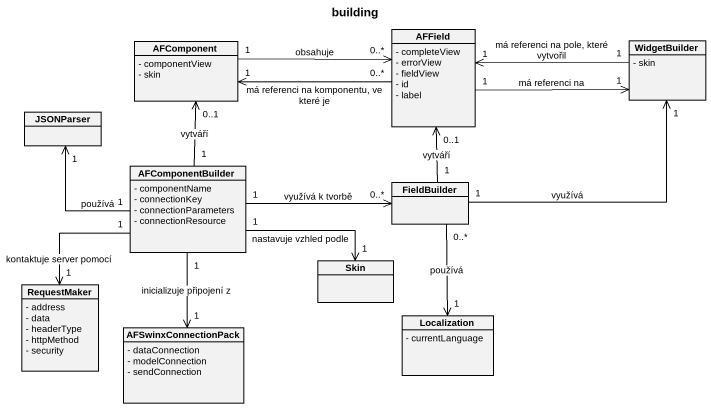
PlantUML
@startuml
title building
hide circle
hide empty members
skinparam classAttributeIconSize 0
class AFComponent {
  - componentView
  - skin
}
class AFField {
  - completeView
  - errorView
  - fieldView
  - id
  - label
}
class WidgetBuilder {
  - skin
}
class JSONParser
class AFComponentBuilder {
  - componentName
  - connectionKey
  - connectionParameters
  - connectionResource
}
class FieldBuilder
class Skin
class RequestMaker {
  - address
  - data
  - headerType
  - httpMethod
  - security
}
class Localization {
  - currentLanguage
}
class AFSwinxConnectionPack {
  - dataConnection
  - modelConnection
  - sendConnection
}
AFComponent "1" -right-> "0..*" AFField : obsahuje
AFField "0..*" -left-> "1" AFComponent : má referenci na komponentu, ve které je
AFField "1" -right-> "1" WidgetBuilder : má referenci na
WidgetBuilder "1" -left-> "1" AFField : má referenci na pole, které vytvořil
AFComponentBuilder "1" -up-> "0..1" AFComponent : vytváří
AFComponentBuilder "1" -up-> "1" JSONParser : používá
AFComponentBuilder "1" -right-> "0..*" FieldBuilder : využívá k tvorbě
AFComponentBuilder "1" -right-> "1" Skin : nastavuje vzhled podle
AFComponentBuilder "1" --> "1" RequestMaker : kontaktuje server pomocí
AFComponentBuilder "1" --> "1" AFSwinxConnectionPack : inicializuje připojení z
FieldBuilder "1" -up-> "0..1" AFField : vytváří
FieldBuilder "1" -right-> "1" WidgetBuilder : využívá
FieldBuilder "0..*" --> "1" Localization : používá
@enduml
